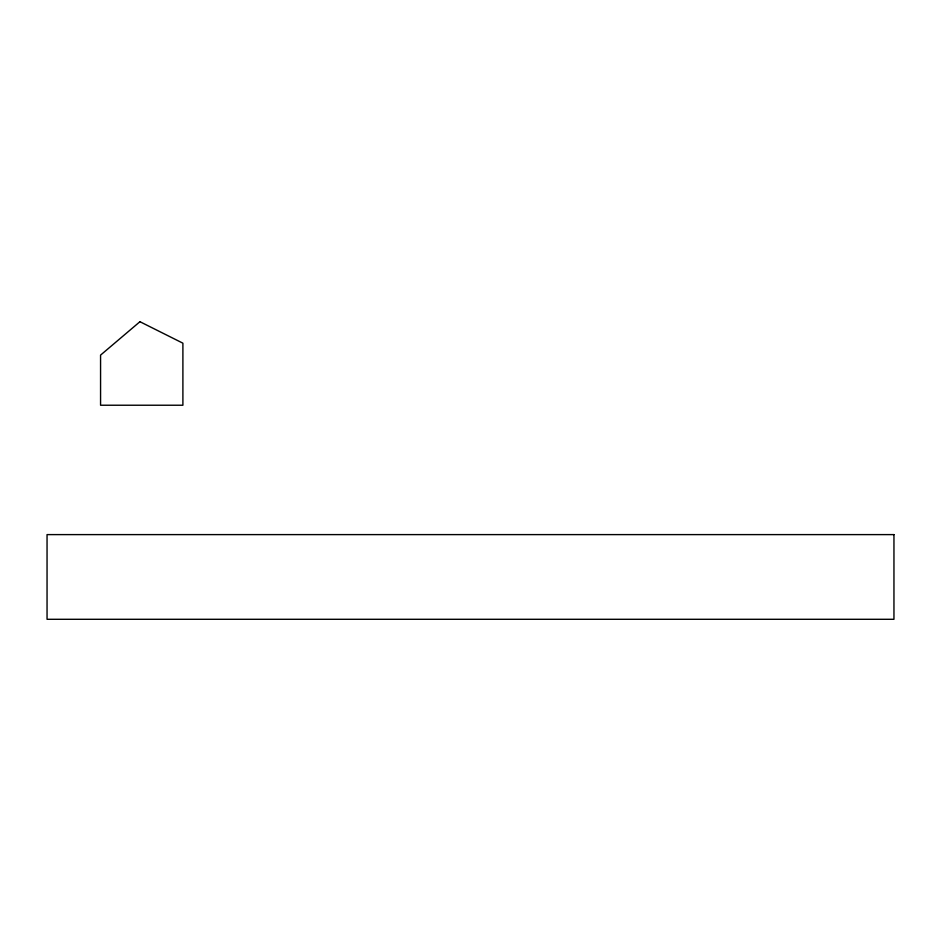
<?xml version="1.0" encoding="UTF-8"?>
<svg xmlns="http://www.w3.org/2000/svg" width="941" height="941" viewBox="0 0 941 941"><rect width="100%" height="100%" fill="white"/><g stroke="black" fill="none" stroke-linecap="round" stroke-linejoin="round"><path stroke-width="1.41" d="M139.938 321.704L100.569 355.11L100.569 405.23L182.895 405.23L182.895 343.183L139.938 321.704M893.95 534.606L47.05 534.606L47.05 619.296L893.95 619.296L893.95 534.606"/></g></svg>
